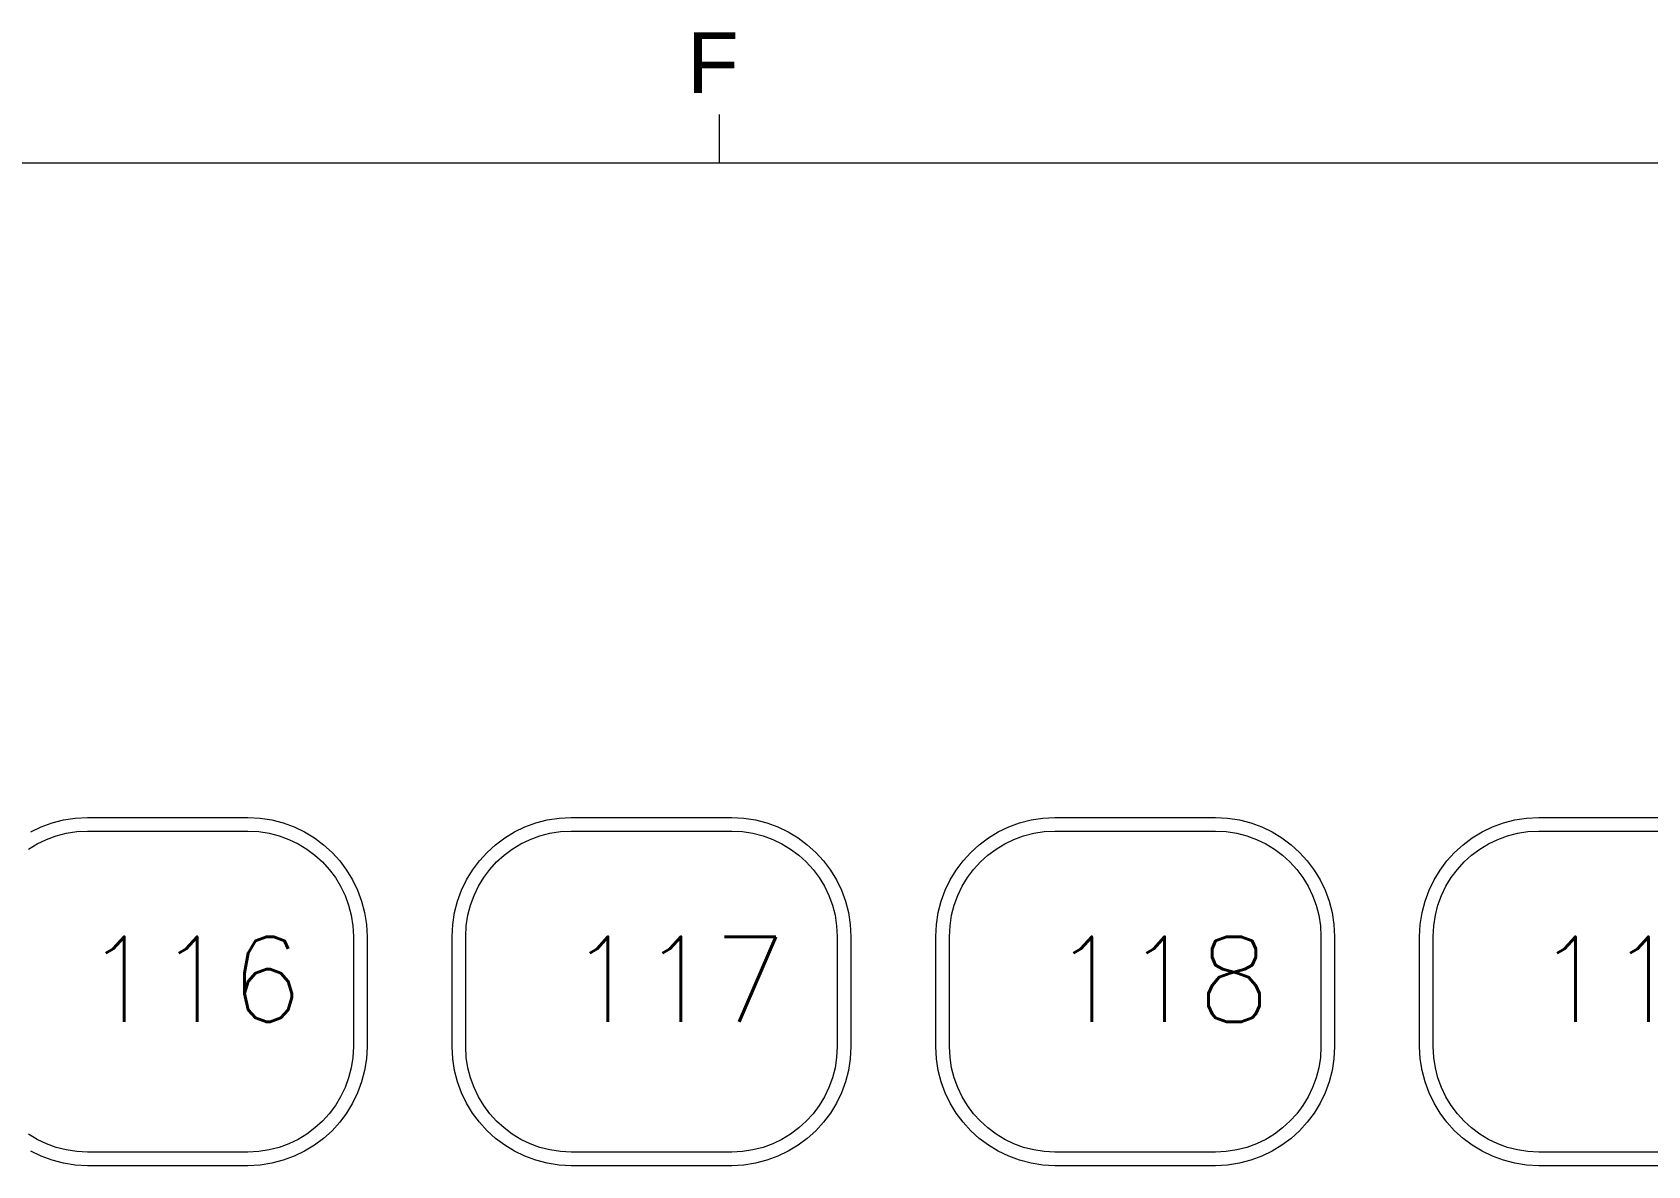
# Model space of a CAD drawing. Header units: millimetres. Extents: x 1461 to 1900, y 363 to 677.
# Drawn here: x 1660.34 to 1707.81, y 636.42 to 669.73 of the extents above; entities that cross this region are included whole.
import ezdxf
from ezdxf.enums import TextEntityAlignment as Align

# ---------------------------------------------------------------- set-up
doc = ezdxf.new("R2010")
doc.units = ezdxf.units.MM
doc.layers.add('tukuang', color=5, linetype='Continuous', lineweight=9)
doc.styles.add('ARIAL', font='arial.ttf')
doc.styles.get("Standard").update_dxf_attribs({"font": 'txt', "bigfont": 'gbcbig.shx'})

# ---------------------------------------------------------------- blocks, each defined once
blk = doc.blocks.new('A2KUANG')
at = {"layer": 'tukuang', "color": 7}
for p, q in [((-115.949, 583.183), (-115.949, 586.042)), ((299.998, 583.183), (-531.895, 583.183))]:
    blk.add_line(p, q, dxfattribs=at)
at = {"layer": 'tukuang', "color": 7, "style": 'ARIAL'}
blk.add_text('F', height=3.573, dxfattribs=at).set_placement((-116.345, 589.084), align=Align.MIDDLE_CENTER)

msp = doc.modelspace()

# ---------------------------------------------------------------- linework, layer by layer
at = {"color": 7, "lineweight": 0}
for p, q in [((1660.9275, 646.4961), (1661.2622, 646.5827)), ((1661.2622, 646.5827), (1661.6087, 646.6359)), ((1661.6087, 646.6359), (1661.9652, 646.6541)), ((1661.9652, 646.6541), (1666.6805, 646.6541)), ((1666.6805, 646.6541), (1667.0369, 646.6359)), ((1667.0369, 646.6359), (1667.3835, 646.5827)), ((1667.3835, 646.5827), (1667.7182, 646.4961)), ((1675.143, 646.4961), (1675.4777, 646.5827)), ((1675.4777, 646.5827), (1675.8242, 646.6359)), ((1675.8242, 646.6359), (1676.1807, 646.6541)), ((1676.1807, 646.6541), (1680.8959, 646.6541)), ((1680.8959, 646.6541), (1681.2524, 646.6359)), ((1681.2524, 646.6359), (1681.599, 646.5827)), ((1681.599, 646.5827), (1681.9337, 646.4961)), ((1689.3584, 646.4961), (1689.6931, 646.5827)), ((1689.6931, 646.5827), (1690.0396, 646.6359)), ((1690.0396, 646.6359), (1690.3961, 646.6541)), ((1690.3961, 646.6541), (1695.1113, 646.6541)), ((1695.1113, 646.6541), (1695.4678, 646.6359)), ((1695.4678, 646.6359), (1695.8143, 646.5827)), ((1695.8143, 646.5827), (1696.149, 646.4961)), ((1703.5737, 646.4961), (1703.9084, 646.5827)), ((1703.9084, 646.5827), (1704.2549, 646.6359)), ((1704.2549, 646.6359), (1704.6114, 646.6541)), ((1704.6114, 646.6541), (1709.327, 646.6541)), ((1660.3006, 646.23), (1660.6064, 646.3779)), ((1660.6064, 646.3779), (1660.9275, 646.4961)), ((1660.7598, 646.01), (1661.0444, 646.1144)), ((1661.0444, 646.1144), (1661.3413, 646.1909)), ((1661.3413, 646.1909), (1661.6487, 646.238)), ((1661.6487, 646.238), (1661.9652, 646.254)), ((1661.9652, 646.254), (1666.6804, 646.254)), ((1666.6804, 646.254), (1666.9969, 646.238)), ((1666.9969, 646.238), (1667.3043, 646.1909)), ((1667.3043, 646.1909), (1667.6012, 646.1144)), ((1667.6012, 646.1144), (1667.8858, 646.01)), ((1667.7182, 646.4961), (1668.0393, 646.3779)), ((1668.0393, 646.3779), (1668.3451, 646.23)), ((1668.3451, 646.23), (1668.6337, 646.0542)), ((1668.6337, 646.0542), (1668.9033, 645.8523)), ((1673.9579, 645.8523), (1674.2275, 646.0542)), ((1674.2275, 646.0542), (1674.5161, 646.23)), ((1674.5161, 646.23), (1674.8219, 646.3779)), ((1674.8219, 646.3779), (1675.143, 646.4961)), ((1674.9751, 646.01), (1675.2598, 646.1144)), ((1675.2598, 646.1144), (1675.5567, 646.1909)), ((1675.5567, 646.1909), (1675.8641, 646.238)), ((1675.8641, 646.238), (1676.1807, 646.254)), ((1676.1807, 646.254), (1680.8959, 646.254)), ((1680.8959, 646.254), (1681.2124, 646.238)), ((1681.2124, 646.238), (1681.5198, 646.1909)), ((1681.5198, 646.1909), (1681.8167, 646.1144)), ((1681.8167, 646.1144), (1682.1013, 646.01)), ((1681.9337, 646.4961), (1682.2548, 646.3779)), ((1682.2548, 646.3779), (1682.5606, 646.23)), ((1682.5606, 646.23), (1682.8492, 646.0542)), ((1682.8492, 646.0542), (1683.1188, 645.8523)), ((1688.1732, 645.8523), (1688.4428, 646.0542)), ((1688.4428, 646.0542), (1688.7314, 646.23)), ((1688.7314, 646.23), (1689.0372, 646.3779)), ((1689.0372, 646.3779), (1689.3584, 646.4961)), ((1689.1906, 646.01), (1689.4752, 646.1144)), ((1689.4752, 646.1144), (1689.7721, 646.1909)), ((1689.7721, 646.1909), (1690.0795, 646.238)), ((1690.0795, 646.238), (1690.396, 646.254)), ((1690.396, 646.254), (1695.1112, 646.254)), ((1695.1112, 646.254), (1695.4277, 646.238)), ((1695.4277, 646.238), (1695.7352, 646.1909)), ((1695.7352, 646.1909), (1696.032, 646.1144)), ((1696.032, 646.1144), (1696.3167, 646.01)), ((1696.149, 646.4961), (1696.4702, 646.3779)), ((1696.4702, 646.3779), (1696.7759, 646.23)), ((1696.7759, 646.23), (1697.0645, 646.0542)), ((1697.0645, 646.0542), (1697.3342, 645.8523)), ((1702.3885, 645.8523), (1702.6582, 646.0542)), ((1702.6582, 646.0542), (1702.9468, 646.23)), ((1702.9468, 646.23), (1703.2525, 646.3779)), ((1703.2525, 646.3779), (1703.5737, 646.4961)), ((1703.4059, 646.01), (1703.6906, 646.1144)), ((1703.6906, 646.1144), (1703.9874, 646.1909)), ((1703.9874, 646.1909), (1704.2949, 646.238)), ((1704.2949, 646.238), (1704.6114, 646.254)), ((1704.6114, 646.254), (1709.3269, 646.254)), ((1660.2333, 645.7239), (1660.4889, 645.8793)), ((1660.4889, 645.8793), (1660.7598, 646.01)), ((1667.8858, 646.01), (1668.1568, 645.8793)), ((1668.1568, 645.8793), (1668.4123, 645.7239)), ((1668.4123, 645.7239), (1668.6511, 645.5453)), ((1668.9033, 645.8523), (1669.1522, 645.6259)), ((1669.1522, 645.6259), (1669.3785, 645.3771)), ((1673.4827, 645.3771), (1673.709, 645.6259)), ((1673.709, 645.6259), (1673.9579, 645.8523)), ((1674.2099, 645.5453), (1674.4486, 645.7239)), ((1674.4486, 645.7239), (1674.7042, 645.8793)), ((1674.7042, 645.8793), (1674.9751, 646.01)), ((1682.1013, 646.01), (1682.3723, 645.8793)), ((1682.3723, 645.8793), (1682.6278, 645.7239)), ((1682.6278, 645.7239), (1682.8666, 645.5453)), ((1683.1188, 645.8523), (1683.3677, 645.6259)), ((1683.3677, 645.6259), (1683.594, 645.3771)), ((1687.698, 645.3771), (1687.9243, 645.6259)), ((1687.9243, 645.6259), (1688.1732, 645.8523)), ((1688.4254, 645.5453), (1688.6641, 645.7239)), ((1688.6641, 645.7239), (1688.9197, 645.8793)), ((1688.9197, 645.8793), (1689.1906, 646.01)), ((1696.3167, 646.01), (1696.5876, 645.8793)), ((1696.5876, 645.8793), (1696.8432, 645.7239)), ((1696.8432, 645.7239), (1697.0819, 645.5453)), ((1697.3342, 645.8523), (1697.583, 645.6259)), ((1697.583, 645.6259), (1697.8094, 645.3771)), ((1701.9133, 645.3771), (1702.1397, 645.6259)), ((1702.1397, 645.6259), (1702.3885, 645.8523)), ((1702.6407, 645.5453), (1702.8794, 645.7239)), ((1702.8794, 645.7239), (1703.135, 645.8793)), ((1703.135, 645.8793), (1703.4059, 646.01)), ((1668.6511, 645.5453), (1668.8713, 645.345)), ((1668.8713, 645.345), (1669.0715, 645.1248)), ((1669.0715, 645.1248), (1669.2501, 644.8861)), ((1669.3785, 645.3771), (1669.5805, 645.1074)), ((1669.5805, 645.1074), (1669.7563, 644.8188)), ((1673.1049, 644.8188), (1673.2807, 645.1074)), ((1673.2807, 645.1074), (1673.4827, 645.3771)), ((1673.6109, 644.8861), (1673.7895, 645.1248)), ((1673.7895, 645.1248), (1673.9897, 645.345)), ((1673.9897, 645.345), (1674.2099, 645.5453)), ((1682.8666, 645.5453), (1683.0868, 645.345)), ((1683.0868, 645.345), (1683.287, 645.1248)), ((1683.287, 645.1248), (1683.4656, 644.8861)), ((1683.594, 645.3771), (1683.796, 645.1074)), ((1683.796, 645.1074), (1683.9718, 644.8188)), ((1687.3202, 644.8188), (1687.4961, 645.1074)), ((1687.4961, 645.1074), (1687.698, 645.3771)), ((1687.8263, 644.8861), (1688.0049, 645.1248)), ((1688.0049, 645.1248), (1688.2051, 645.345)), ((1688.2051, 645.345), (1688.4254, 645.5453)), ((1697.0819, 645.5453), (1697.3021, 645.345)), ((1697.3021, 645.345), (1697.5023, 645.1248)), ((1697.5023, 645.1248), (1697.6809, 644.8861)), ((1697.8094, 645.3771), (1698.0113, 645.1074)), ((1698.0113, 645.1074), (1698.1871, 644.8188)), ((1701.5356, 644.8188), (1701.7114, 645.1074)), ((1701.7114, 645.1074), (1701.9133, 645.3771)), ((1702.0417, 644.8861), (1702.2203, 645.1248)), ((1702.2203, 645.1248), (1702.4205, 645.345)), ((1702.4205, 645.345), (1702.6407, 645.5453)), ((1669.2501, 644.8861), (1669.4056, 644.6305)), ((1669.4056, 644.6305), (1669.5363, 644.3596)), ((1669.7563, 644.8188), (1669.9042, 644.5131)), ((1672.957, 644.5131), (1673.1049, 644.8188)), ((1673.3248, 644.3596), (1673.4555, 644.6305)), ((1673.4555, 644.6305), (1673.6109, 644.8861)), ((1683.4656, 644.8861), (1683.6211, 644.6305)), ((1683.6211, 644.6305), (1683.7518, 644.3596)), ((1683.9718, 644.8188), (1684.1197, 644.5131)), ((1687.1724, 644.5131), (1687.3202, 644.8188)), ((1687.5401, 644.3596), (1687.6708, 644.6305)), ((1687.6708, 644.6305), (1687.8263, 644.8861)), ((1697.6809, 644.8861), (1697.8364, 644.6305)), ((1697.8364, 644.6305), (1697.9671, 644.3596)), ((1698.1871, 644.8188), (1698.335, 644.5131)), ((1701.3877, 644.5131), (1701.5356, 644.8188)), ((1701.7555, 644.3596), (1701.8862, 644.6305)), ((1701.8862, 644.6305), (1702.0417, 644.8861)), ((1669.5363, 644.3596), (1669.6407, 644.0749)), ((1669.9042, 644.5131), (1670.0223, 644.1919)), ((1670.0223, 644.1919), (1670.1089, 643.8572)), ((1672.7523, 643.8572), (1672.8389, 644.1919)), ((1672.8389, 644.1919), (1672.957, 644.5131)), ((1673.2204, 644.0749), (1673.3248, 644.3596)), ((1683.7518, 644.3596), (1683.8562, 644.0749)), ((1684.1197, 644.5131), (1684.2378, 644.1919)), ((1684.2378, 644.1919), (1684.3244, 643.8572)), ((1686.9676, 643.8572), (1687.0542, 644.1919)), ((1687.0542, 644.1919), (1687.1724, 644.5131)), ((1687.4358, 644.0749), (1687.5401, 644.3596)), ((1697.9671, 644.3596), (1698.0715, 644.0749)), ((1698.335, 644.5131), (1698.4532, 644.1919)), ((1698.4532, 644.1919), (1698.5398, 643.8572)), ((1701.1829, 643.8572), (1701.2695, 644.1919)), ((1701.2695, 644.1919), (1701.3877, 644.5131)), ((1701.6511, 644.0749), (1701.7555, 644.3596)), ((1669.6407, 644.0749), (1669.7172, 643.7781)), ((1669.7172, 643.7781), (1669.7642, 643.4706)), ((1670.1089, 643.8572), (1670.1622, 643.5107)), ((1672.699, 643.5107), (1672.7523, 643.8572)), ((1673.0969, 643.4706), (1673.1439, 643.7781)), ((1673.1439, 643.7781), (1673.2204, 644.0749)), ((1683.8562, 644.0749), (1683.9327, 643.7781)), ((1683.9327, 643.7781), (1683.9797, 643.4706)), ((1684.3244, 643.8572), (1684.3777, 643.5107)), ((1686.9143, 643.5107), (1686.9676, 643.8572)), ((1687.3122, 643.4706), (1687.3592, 643.7781)), ((1687.3592, 643.7781), (1687.4358, 644.0749)), ((1698.0715, 644.0749), (1698.148, 643.7781)), ((1698.148, 643.7781), (1698.1951, 643.4706)), ((1698.5398, 643.8572), (1698.5931, 643.5107)), ((1701.1297, 643.5107), (1701.1829, 643.8572)), ((1701.5275, 643.4706), (1701.5746, 643.7781)), ((1701.5746, 643.7781), (1701.6511, 644.0749)), ((1669.7642, 643.4706), (1669.7803, 643.1542)), ((1670.1622, 643.5107), (1670.1804, 643.1542)), ((1672.6808, 643.1542), (1672.699, 643.5107)), ((1673.0808, 643.1542), (1673.0969, 643.4706)), ((1683.9797, 643.4706), (1683.9958, 643.1542)), ((1684.3777, 643.5107), (1684.3959, 643.1542)), ((1686.8962, 643.1542), (1686.9143, 643.5107)), ((1687.2961, 643.1542), (1687.3122, 643.4706)), ((1698.1951, 643.4706), (1698.2111, 643.1542)), ((1698.5931, 643.5107), (1698.6112, 643.1542)), ((1701.1115, 643.1542), (1701.1297, 643.5107)), ((1701.5115, 643.1542), (1701.5275, 643.4706)), ((1669.7803, 643.1542), (1669.7803, 639.9178)), ((1670.1804, 643.1542), (1670.1804, 639.9178)), ((1672.6808, 639.9178), (1672.6808, 643.1542)), ((1673.0808, 639.9178), (1673.0808, 643.1542)), ((1683.9958, 643.1542), (1683.9958, 639.9178)), ((1684.3959, 643.1542), (1684.3959, 639.9178)), ((1686.8962, 639.9178), (1686.8962, 643.1542)), ((1687.2961, 639.9178), (1687.2961, 643.1542)), ((1698.2111, 643.1542), (1698.2111, 639.9178)), ((1698.6112, 643.1542), (1698.6112, 639.9178)), ((1701.1115, 639.9178), (1701.1115, 643.1542)), ((1701.5115, 639.9178), (1701.5115, 643.1542)), ((1669.7803, 639.9178), (1669.7642, 639.6013)), ((1670.1804, 639.9178), (1670.1622, 639.5613)), ((1672.699, 639.5613), (1672.6808, 639.9178)), ((1673.0969, 639.6013), (1673.0808, 639.9178)), ((1683.9958, 639.9178), (1683.9797, 639.6013)), ((1684.3959, 639.9178), (1684.3777, 639.5613)), ((1686.9143, 639.5613), (1686.8962, 639.9178)), ((1687.3122, 639.6013), (1687.2961, 639.9178)), ((1698.2111, 639.9178), (1698.1951, 639.6013)), ((1698.6112, 639.9178), (1698.5931, 639.5613)), ((1701.1297, 639.5613), (1701.1115, 639.9178)), ((1701.5275, 639.6013), (1701.5115, 639.9178)), ((1669.7642, 639.6013), (1669.7172, 639.2939)), ((1670.1622, 639.5613), (1670.1089, 639.2148)), ((1672.7523, 639.2148), (1672.699, 639.5613)), ((1673.1439, 639.2939), (1673.0969, 639.6013)), ((1683.9797, 639.6013), (1683.9327, 639.2939)), ((1684.3777, 639.5613), (1684.3244, 639.2148)), ((1686.9676, 639.2148), (1686.9143, 639.5613)), ((1687.3592, 639.2939), (1687.3122, 639.6013)), ((1698.1951, 639.6013), (1698.148, 639.2939)), ((1698.5931, 639.5613), (1698.5398, 639.2148)), ((1701.1829, 639.2148), (1701.1297, 639.5613)), ((1701.5746, 639.2939), (1701.5275, 639.6013)), ((1669.6407, 638.997), (1669.5363, 638.7124)), ((1669.7172, 639.2939), (1669.6407, 638.997)), ((1670.1089, 639.2148), (1670.0223, 638.8801)), ((1672.8389, 638.8801), (1672.7523, 639.2148)), ((1673.2204, 638.997), (1673.1439, 639.2939)), ((1673.3248, 638.7124), (1673.2204, 638.997)), ((1683.8562, 638.997), (1683.7518, 638.7124)), ((1683.9327, 639.2939), (1683.8562, 638.997)), ((1684.3244, 639.2148), (1684.2378, 638.8801)), ((1687.0542, 638.8801), (1686.9676, 639.2148)), ((1687.4358, 638.997), (1687.3592, 639.2939)), ((1687.5401, 638.7124), (1687.4358, 638.997)), ((1698.0715, 638.997), (1697.9671, 638.7124)), ((1698.148, 639.2939), (1698.0715, 638.997)), ((1698.5398, 639.2148), (1698.4532, 638.8801)), ((1701.2695, 638.8801), (1701.1829, 639.2148)), ((1701.6511, 638.997), (1701.5746, 639.2939)), ((1701.7555, 638.7124), (1701.6511, 638.997)), ((1669.5363, 638.7124), (1669.4056, 638.4414)), ((1669.9042, 638.559), (1669.7563, 638.2532)), ((1670.0223, 638.8801), (1669.9042, 638.559)), ((1672.957, 638.559), (1672.8389, 638.8801)), ((1673.1049, 638.2532), (1672.957, 638.559)), ((1673.4555, 638.4414), (1673.3248, 638.7124)), ((1683.7518, 638.7124), (1683.6211, 638.4414)), ((1684.1197, 638.559), (1683.9718, 638.2532)), ((1684.2378, 638.8801), (1684.1197, 638.559)), ((1687.1724, 638.559), (1687.0542, 638.8801)), ((1687.3202, 638.2532), (1687.1724, 638.559)), ((1687.6708, 638.4414), (1687.5401, 638.7124)), ((1697.9671, 638.7124), (1697.8364, 638.4414)), ((1698.335, 638.559), (1698.1871, 638.2532)), ((1698.4532, 638.8801), (1698.335, 638.559)), ((1701.3877, 638.559), (1701.2695, 638.8801)), ((1701.5356, 638.2532), (1701.3877, 638.559)), ((1701.8862, 638.4414), (1701.7555, 638.7124)), ((1669.2501, 638.1859), (1669.0715, 637.9471)), ((1669.4056, 638.4414), (1669.2501, 638.1859)), ((1669.7563, 638.2532), (1669.5805, 637.9646)), ((1673.2807, 637.9646), (1673.1049, 638.2532)), ((1673.6109, 638.1859), (1673.4555, 638.4414)), ((1673.7895, 637.9471), (1673.6109, 638.1859)), ((1683.4656, 638.1859), (1683.287, 637.9471)), ((1683.6211, 638.4414), (1683.4656, 638.1859)), ((1683.9718, 638.2532), (1683.796, 637.9646)), ((1687.4961, 637.9646), (1687.3202, 638.2532)), ((1687.8263, 638.1859), (1687.6708, 638.4414)), ((1688.0049, 637.9471), (1687.8263, 638.1859)), ((1697.6809, 638.1859), (1697.5023, 637.9471)), ((1697.8364, 638.4414), (1697.6809, 638.1859)), ((1698.1871, 638.2532), (1698.0113, 637.9646)), ((1701.7114, 637.9646), (1701.5356, 638.2532)), ((1702.0417, 638.1859), (1701.8862, 638.4414)), ((1702.2203, 637.9471), (1702.0417, 638.1859)), ((1668.6511, 637.5267), (1668.4123, 637.3481)), ((1668.8713, 637.7269), (1668.6511, 637.5267)), ((1669.0715, 637.9471), (1668.8713, 637.7269)), ((1669.3785, 637.695), (1669.1522, 637.4461)), ((1669.5805, 637.9646), (1669.3785, 637.695)), ((1673.4827, 637.695), (1673.2807, 637.9646)), ((1673.709, 637.4461), (1673.4827, 637.695)), ((1673.9897, 637.7269), (1673.7895, 637.9471)), ((1674.2099, 637.5267), (1673.9897, 637.7269)), ((1674.4486, 637.3481), (1674.2099, 637.5267)), ((1682.8666, 637.5267), (1682.6278, 637.3481)), ((1683.0868, 637.7269), (1682.8666, 637.5267)), ((1683.287, 637.9471), (1683.0868, 637.7269)), ((1683.594, 637.695), (1683.3677, 637.4461)), ((1683.796, 637.9646), (1683.594, 637.695)), ((1687.698, 637.695), (1687.4961, 637.9646)), ((1687.9243, 637.4461), (1687.698, 637.695)), ((1688.2051, 637.7269), (1688.0049, 637.9471)), ((1688.4254, 637.5267), (1688.2051, 637.7269)), ((1688.6641, 637.3481), (1688.4254, 637.5267)), ((1697.0819, 637.5267), (1696.8432, 637.3481)), ((1697.3021, 637.7269), (1697.0819, 637.5267)), ((1697.5023, 637.9471), (1697.3021, 637.7269)), ((1697.8094, 637.695), (1697.583, 637.4461)), ((1698.0113, 637.9646), (1697.8094, 637.695)), ((1701.9133, 637.695), (1701.7114, 637.9646)), ((1702.1397, 637.4461), (1701.9133, 637.695)), ((1702.4205, 637.7269), (1702.2203, 637.9471)), ((1702.6407, 637.5267), (1702.4205, 637.7269)), ((1702.8794, 637.3481), (1702.6407, 637.5267)), ((1660.4889, 637.1926), (1660.2333, 637.3481)), ((1660.7598, 637.0619), (1660.4889, 637.1926)), ((1661.0444, 636.9575), (1660.7598, 637.0619)), ((1667.8858, 637.0619), (1667.6012, 636.9575)), ((1668.1568, 637.1926), (1667.8858, 637.0619)), ((1668.4123, 637.3481), (1668.1568, 637.1926)), ((1668.9033, 637.2198), (1668.6337, 637.0178)), ((1669.1522, 637.4461), (1668.9033, 637.2198)), ((1673.9579, 637.2198), (1673.709, 637.4461)), ((1674.2275, 637.0178), (1673.9579, 637.2198)), ((1674.7042, 637.1926), (1674.4486, 637.3481)), ((1674.9751, 637.0619), (1674.7042, 637.1926)), ((1675.2598, 636.9575), (1674.9751, 637.0619)), ((1682.1013, 637.0619), (1681.8167, 636.9575)), ((1682.3723, 637.1926), (1682.1013, 637.0619)), ((1682.6278, 637.3481), (1682.3723, 637.1926)), ((1683.1188, 637.2198), (1682.8492, 637.0178)), ((1683.3677, 637.4461), (1683.1188, 637.2198)), ((1688.1732, 637.2198), (1687.9243, 637.4461)), ((1688.4428, 637.0178), (1688.1732, 637.2198)), ((1688.9197, 637.1926), (1688.6641, 637.3481)), ((1689.1906, 637.0619), (1688.9197, 637.1926)), ((1689.4752, 636.9575), (1689.1906, 637.0619)), ((1696.3167, 637.0619), (1696.032, 636.9575)), ((1696.5876, 637.1926), (1696.3167, 637.0619)), ((1696.8432, 637.3481), (1696.5876, 637.1926)), ((1697.3342, 637.2198), (1697.0645, 637.0178)), ((1697.583, 637.4461), (1697.3342, 637.2198)), ((1702.3885, 637.2198), (1702.1397, 637.4461)), ((1702.6582, 637.0178), (1702.3885, 637.2198)), ((1703.135, 637.1926), (1702.8794, 637.3481)), ((1703.4059, 637.0619), (1703.135, 637.1926)), ((1703.6906, 636.9575), (1703.4059, 637.0619)), ((1660.6064, 636.6941), (1660.3006, 636.842)), ((1660.9275, 636.576), (1660.6064, 636.6941)), ((1661.2622, 636.4894), (1660.9275, 636.576)), ((1661.3413, 636.881), (1661.0444, 636.9575)), ((1661.6487, 636.834), (1661.3413, 636.881)), ((1661.9652, 636.8179), (1661.6487, 636.834)), ((1666.6804, 636.8179), (1661.9652, 636.8179)), ((1666.9969, 636.834), (1666.6804, 636.8179)), ((1667.3043, 636.881), (1666.9969, 636.834)), ((1667.6012, 636.9575), (1667.3043, 636.881)), ((1667.7182, 636.576), (1667.3835, 636.4894)), ((1668.0393, 636.6941), (1667.7182, 636.576)), ((1668.3451, 636.842), (1668.0393, 636.6941)), ((1668.6337, 637.0178), (1668.3451, 636.842)), ((1674.5161, 636.842), (1674.2275, 637.0178)), ((1674.8219, 636.6941), (1674.5161, 636.842)), ((1675.143, 636.576), (1674.8219, 636.6941)), ((1675.4777, 636.4894), (1675.143, 636.576)), ((1675.5567, 636.881), (1675.2598, 636.9575)), ((1675.8641, 636.834), (1675.5567, 636.881)), ((1676.1807, 636.8179), (1675.8641, 636.834)), ((1680.8959, 636.8179), (1676.1807, 636.8179)), ((1681.2124, 636.834), (1680.8959, 636.8179)), ((1681.5198, 636.881), (1681.2124, 636.834)), ((1681.8167, 636.9575), (1681.5198, 636.881)), ((1681.9337, 636.576), (1681.599, 636.4894)), ((1682.2548, 636.6941), (1681.9337, 636.576)), ((1682.5606, 636.842), (1682.2548, 636.6941)), ((1682.8492, 637.0178), (1682.5606, 636.842)), ((1688.7314, 636.842), (1688.4428, 637.0178)), ((1689.0372, 636.6941), (1688.7314, 636.842)), ((1689.3584, 636.576), (1689.0372, 636.6941)), ((1689.6931, 636.4894), (1689.3584, 636.576)), ((1689.7721, 636.881), (1689.4752, 636.9575)), ((1690.0795, 636.834), (1689.7721, 636.881)), ((1690.396, 636.8179), (1690.0795, 636.834)), ((1695.1112, 636.8179), (1690.396, 636.8179)), ((1695.4277, 636.834), (1695.1112, 636.8179)), ((1695.7352, 636.881), (1695.4277, 636.834)), ((1696.032, 636.9575), (1695.7352, 636.881)), ((1696.149, 636.576), (1695.8143, 636.4894)), ((1696.4702, 636.6941), (1696.149, 636.576)), ((1696.7759, 636.842), (1696.4702, 636.6941)), ((1697.0645, 637.0178), (1696.7759, 636.842)), ((1702.9468, 636.842), (1702.6582, 637.0178)), ((1703.2525, 636.6941), (1702.9468, 636.842)), ((1703.5737, 636.576), (1703.2525, 636.6941)), ((1703.9084, 636.4894), (1703.5737, 636.576)), ((1703.9874, 636.881), (1703.6906, 636.9575)), ((1704.2949, 636.834), (1703.9874, 636.881)), ((1704.6114, 636.8179), (1704.2949, 636.834)), ((1709.3269, 636.8179), (1704.6114, 636.8179)), ((1661.6087, 636.4361), (1661.2622, 636.4894)), ((1661.9652, 636.4179), (1661.6087, 636.4361)), ((1666.6805, 636.4179), (1661.9652, 636.4179)), ((1667.0369, 636.4361), (1666.6805, 636.4179)), ((1667.3835, 636.4894), (1667.0369, 636.4361)), ((1675.8242, 636.4361), (1675.4777, 636.4894)), ((1676.1807, 636.4179), (1675.8242, 636.4361)), ((1680.8959, 636.4179), (1676.1807, 636.4179)), ((1681.2524, 636.4361), (1680.8959, 636.4179)), ((1681.599, 636.4894), (1681.2524, 636.4361)), ((1690.0396, 636.4361), (1689.6931, 636.4894)), ((1690.3961, 636.4179), (1690.0396, 636.4361)), ((1695.1113, 636.4179), (1690.3961, 636.4179)), ((1695.4678, 636.4361), (1695.1113, 636.4179)), ((1695.8143, 636.4894), (1695.4678, 636.4361)), ((1704.2549, 636.4361), (1703.9084, 636.4894)), ((1704.6114, 636.4179), (1704.2549, 636.4361)), ((1709.327, 636.4179), (1704.6114, 636.4179))]:
    msp.add_line(p, q, dxfattribs=at)

# ---------------------------------------------------------------- block references
at = {"color": 6, "xscale": 0.5, "yscale": 0.5, "zscale": 0.5}
msp.add_blockref('A2KUANG', (1738.5167, 374.2973), dxfattribs=at)

# ---------------------------------------------------------------- texts
for s, p in [('116', (1661.8658, 640.6456)), ('117', (1676.0813, 640.6456)), ('118', (1690.2966, 640.6456)), ('119', (1704.512, 640.6456))]:
    msp.add_text(s, height=2.5).set_placement(p)

doc.saveas('drawing.dxf')
